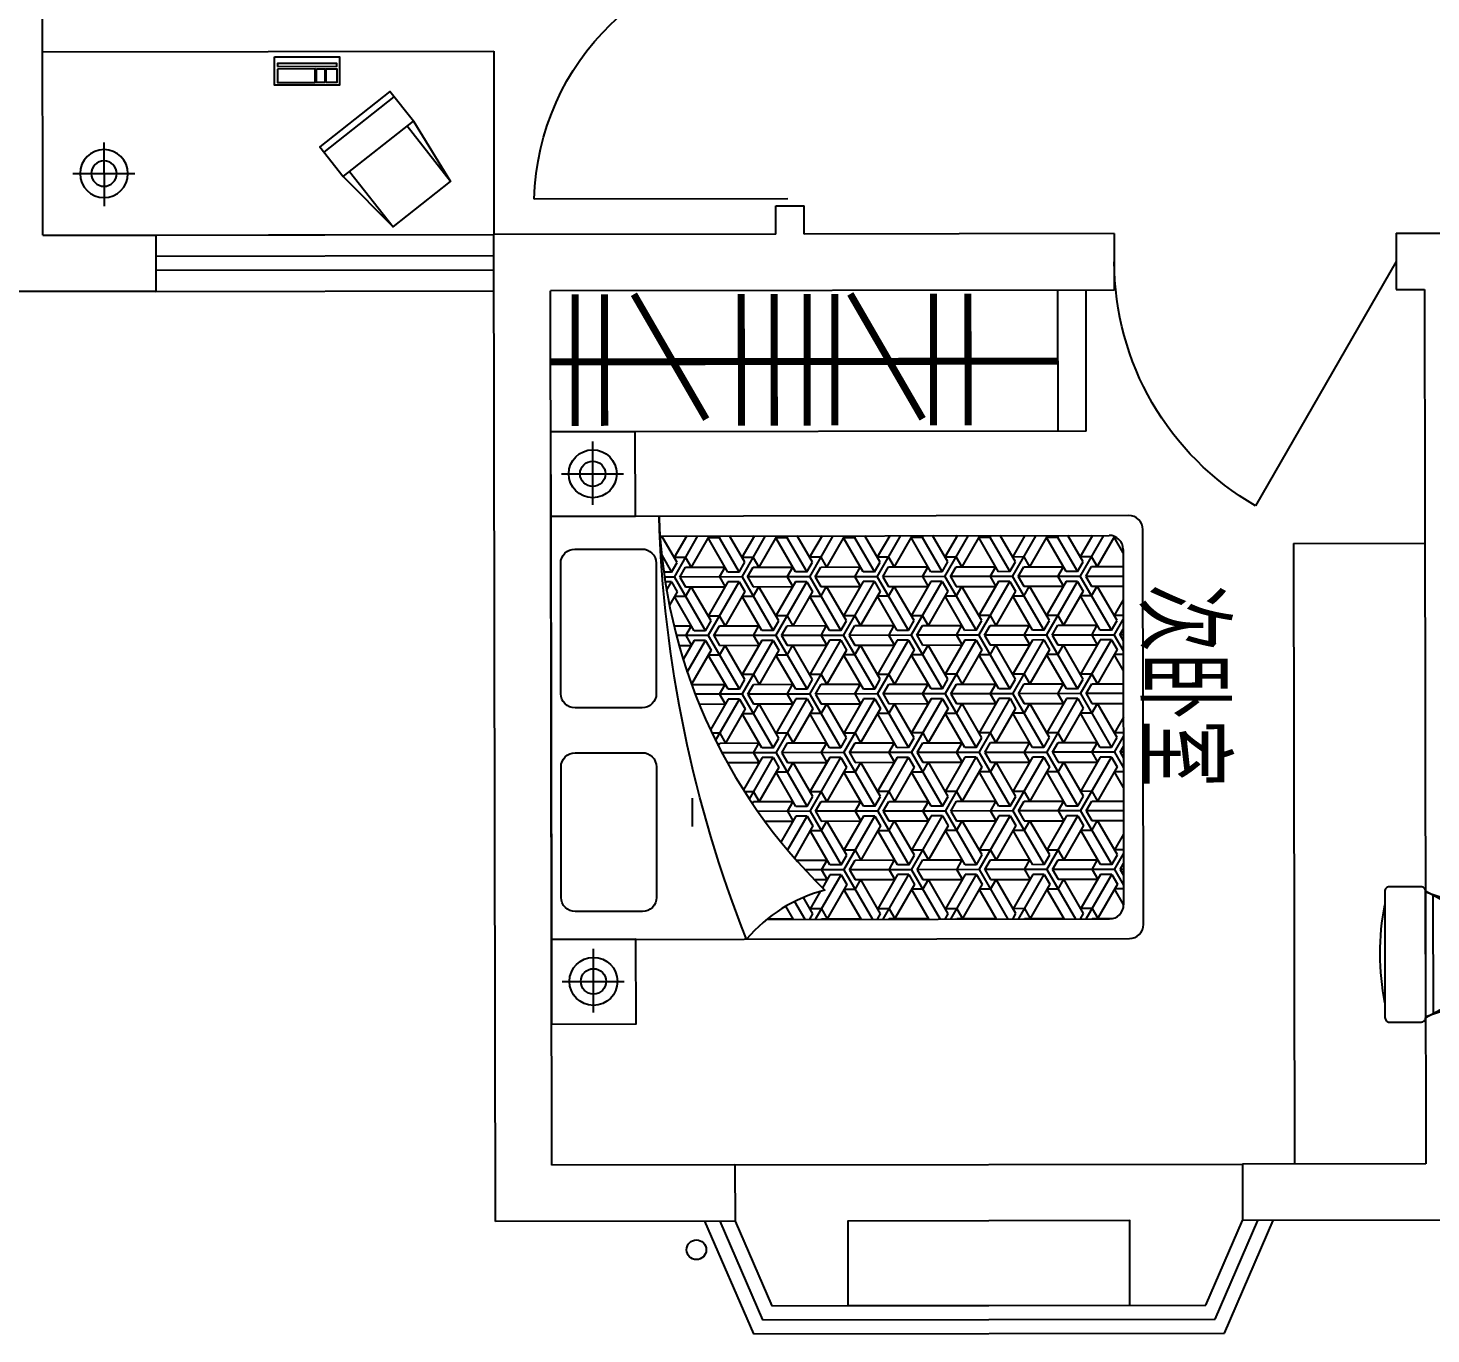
# Model space of a CAD drawing. Header units: millimetres. Extents: x 950 to 32641, y 607 to 32298.
# Drawn here: x 23048 to 28024, y 10088 to 14718 of the extents above; entities that cross this region are included whole.
import ezdxf
from ezdxf.enums import TextEntityAlignment as Align

# ---------------------------------------------------------------- set-up
doc = ezdxf.new("R2010")
doc.units = ezdxf.units.MM
for name, color, linetype in [('4', 7, 'Continuous'), ('B', 33, 'Continuous'), ('DIM', 3, 'Continuous'), ('FURN', 1, 'Continuous'), ('PD', 40, 'Continuous'), ('PJ', 8, 'Continuous'), ('PUB_WINDW', 7, 'Continuous'), ('WALL', 255, 'Continuous'), ('WENZI', 41, 'Continuous'), ('WINDOW', 2, 'Continuous')]:
    doc.layers.add(name, color=color, linetype=linetype)
doc.styles.add('_HZTXT0', font='txt.shx', dxfattribs={"width": 0.7, "bigfont": 'hztxt.shx'})
doc.styles.add('SIMPLEX', font='SIMPLEX.SHX')

# ---------------------------------------------------------------- blocks, each defined once
blk = doc.blocks.new('D1')
at = {"layer": 'FURN'}
for p, q in [((387.5, 1430), (1980, 1430)), ((448, 1336.4), (394, 1430)), ((482, 1430), (438, 1353.7)), ((438, 1284.5), (522, 1430)), ((562, 1430), (498, 1319.1)), ((628, 1301.8), (558, 1423)), ((598, 1423), (558, 1423)), ((594, 1430), (668, 1301.8)), ((598, 1423), (602, 1430)), ((688, 1336.4), (634, 1430)), ((722, 1430), (678, 1353.7)), ((678, 1284.5), (762, 1430)), ((802, 1430), (738, 1319.1)), ((868, 1301.8), (798, 1423)), ((838, 1423), (798, 1423)), ((834, 1430), (908, 1301.8)), ((838, 1423), (842, 1430)), ((928, 1336.4), (874, 1430)), ((962, 1430), (918, 1353.7)), ((918, 1284.5), (1002, 1430)), ((1042, 1430), (978, 1319.1)), ((1108, 1301.8), (1038, 1423)), ((1078, 1423), (1038, 1423)), ((1074, 1430), (1148, 1301.8)), ((1078, 1423), (1082, 1430)), ((1168, 1336.4), (1114, 1430)), ((1202, 1430), (1158, 1353.7)), ((1158, 1284.5), (1242, 1430)), ((1282, 1430), (1218, 1319.1)), ((1348, 1301.8), (1278, 1423)), ((1318, 1423), (1278, 1423)), ((1314, 1430), (1388, 1301.8)), ((1318, 1423), (1322, 1430)), ((1408, 1336.4), (1354, 1430)), ((1442, 1430), (1398, 1353.7)), ((1398, 1284.5), (1482, 1430)), ((1522, 1430), (1458, 1319.1)), ((1588, 1301.8), (1518, 1423)), ((1558, 1423), (1518, 1423)), ((1554, 1430), (1628, 1301.8)), ((1558, 1423), (1562, 1430)), ((1648, 1336.4), (1594, 1430)), ((1682, 1430), (1638, 1353.7)), ((1638, 1284.5), (1722, 1430)), ((1762, 1430), (1698, 1319.1)), ((1828, 1301.8), (1758, 1423)), ((1798, 1423), (1758, 1423)), ((1794, 1430), (1868, 1301.8)), ((1798, 1423), (1802, 1430)), ((1888, 1336.4), (1834, 1430)), ((1922, 1430), (1878, 1353.7)), ((1878, 1284.5), (1962, 1430)), ((1999.7, 1426), (1938, 1319.1)), ((2030, 1367.6), (1998, 1423)), ((2005.5, 1423), (1998, 1423)), ((393.4, 1361.7), (428, 1301.8)), ((478, 1353.7), (438, 1353.7)), ((478, 1353.7), (498, 1319.1)), ((718, 1353.7), (678, 1353.7)), ((718, 1353.7), (738, 1319.1)), ((958, 1353.7), (918, 1353.7)), ((958, 1353.7), (978, 1319.1)), ((1198, 1353.7), (1158, 1353.7)), ((1198, 1353.7), (1218, 1319.1)), ((1438, 1353.7), (1398, 1353.7)), ((1438, 1353.7), (1458, 1319.1)), ((1678, 1353.7), (1638, 1353.7)), ((1678, 1353.7), (1698, 1319.1)), ((1918, 1353.7), (1878, 1353.7)), ((1918, 1353.7), (1938, 1319.1)), ((2030, 1380), (2030, 120)), ((428, 1301.8), (400.6, 1301.8)), ((428, 1301.8), (448, 1336.4)), ((458, 1284.5), (478, 1319.1)), ((478, 1319.1), (618, 1319.1)), ((598, 1284.5), (618, 1319.1)), ((668, 1301.8), (628, 1301.8)), ((668, 1301.8), (688, 1336.4)), ((698, 1284.5), (718, 1319.1)), ((718, 1319.1), (858, 1319.1)), ((838, 1284.5), (858, 1319.1)), ((908, 1301.8), (868, 1301.8)), ((908, 1301.8), (928, 1336.4)), ((938, 1284.5), (958, 1319.1)), ((958, 1319.1), (1098, 1319.1)), ((1078, 1284.5), (1098, 1319.1)), ((1148, 1301.8), (1108, 1301.8)), ((1148, 1301.8), (1168, 1336.4)), ((1178, 1284.5), (1198, 1319.1)), ((1198, 1319.1), (1338, 1319.1)), ((1318, 1284.5), (1338, 1319.1)), ((1388, 1301.8), (1348, 1301.8)), ((1388, 1301.8), (1408, 1336.4)), ((1418, 1284.5), (1438, 1319.1)), ((1438, 1319.1), (1578, 1319.1)), ((1558, 1284.5), (1578, 1319.1)), ((1628, 1301.8), (1588, 1301.8)), ((1628, 1301.8), (1648, 1336.4)), ((1658, 1284.5), (1678, 1319.1)), ((1678, 1319.1), (1818, 1319.1)), ((1798, 1284.5), (1818, 1319.1)), ((1868, 1301.8), (1828, 1301.8)), ((1868, 1301.8), (1888, 1336.4)), ((1898, 1284.5), (1918, 1319.1)), ((1918, 1319.1), (2030, 1319.1)), ((438, 1284.5), (403, 1284.5)), ((428, 1267.1), (405.6, 1267.1)), ((410.5, 1236.9), (428, 1267.1)), ((428, 1267.1), (448, 1232.5)), ((438, 1284.5), (548, 1093.9)), ((458, 1284.5), (478, 1249.8)), ((678, 1284.5), (458, 1284.5)), ((478, 1249.8), (618, 1249.8)), ((478, 1215.2), (498, 1249.8)), ((568, 1128.6), (498, 1249.8)), ((628, 1267.1), (558, 1145.9)), ((558, 1076.6), (668, 1267.1)), ((598, 1284.5), (618, 1249.8)), ((668, 1267.1), (628, 1267.1)), ((668, 1267.1), (688, 1232.5)), ((678, 1284.5), (788, 1093.9)), ((698, 1284.5), (718, 1249.8)), ((918, 1284.5), (698, 1284.5)), ((718, 1249.8), (858, 1249.8)), ((718, 1215.2), (738, 1249.8)), ((808, 1128.6), (738, 1249.8)), ((868, 1267.1), (798, 1145.9)), ((798, 1076.6), (908, 1267.1)), ((838, 1284.5), (858, 1249.8)), ((908, 1267.1), (868, 1267.1)), ((908, 1267.1), (928, 1232.5)), ((918, 1284.5), (1028, 1093.9)), ((938, 1284.5), (958, 1249.8)), ((1158, 1284.5), (938, 1284.5)), ((958, 1249.8), (1098, 1249.8)), ((958, 1215.2), (978, 1249.8)), ((1048, 1128.6), (978, 1249.8)), ((1108, 1267.1), (1038, 1145.9)), ((1038, 1076.6), (1148, 1267.1)), ((1078, 1284.5), (1098, 1249.8)), ((1148, 1267.1), (1108, 1267.1)), ((1148, 1267.1), (1168, 1232.5)), ((1158, 1284.5), (1268, 1093.9)), ((1178, 1284.5), (1198, 1249.8)), ((1398, 1284.5), (1178, 1284.5)), ((1198, 1249.8), (1338, 1249.8)), ((1198, 1215.2), (1218, 1249.8)), ((1288, 1128.6), (1218, 1249.8)), ((1348, 1267.1), (1278, 1145.9)), ((1278, 1076.6), (1388, 1267.1)), ((1318, 1284.5), (1338, 1249.8)), ((1388, 1267.1), (1348, 1267.1)), ((1388, 1267.1), (1408, 1232.5)), ((1398, 1284.5), (1508, 1093.9)), ((1418, 1284.5), (1438, 1249.8)), ((1638, 1284.5), (1418, 1284.5)), ((1438, 1249.8), (1578, 1249.8)), ((1438, 1215.2), (1458, 1249.8)), ((1528, 1128.6), (1458, 1249.8)), ((1588, 1267.1), (1518, 1145.9)), ((1518, 1076.6), (1628, 1267.1)), ((1558, 1284.5), (1578, 1249.8)), ((1628, 1267.1), (1588, 1267.1)), ((1628, 1267.1), (1648, 1232.5)), ((1638, 1284.5), (1748, 1093.9)), ((1658, 1284.5), (1678, 1249.8)), ((1878, 1284.5), (1658, 1284.5)), ((1678, 1249.8), (1818, 1249.8)), ((1678, 1215.2), (1698, 1249.8)), ((1768, 1128.6), (1698, 1249.8)), ((1828, 1267.1), (1758, 1145.9)), ((1758, 1076.6), (1868, 1267.1)), ((1798, 1284.5), (1818, 1249.8)), ((1868, 1267.1), (1828, 1267.1)), ((1868, 1267.1), (1888, 1232.5)), ((1878, 1284.5), (1988, 1093.9)), ((1898, 1284.5), (1918, 1249.8)), ((2030, 1284.5), (1898, 1284.5)), ((1918, 1249.8), (2030, 1249.8)), ((1918, 1215.2), (1938, 1249.8)), ((2008, 1128.6), (1938, 1249.8)), ((448, 1232.5), (420.2, 1184.4)), ((508, 1093.9), (438, 1215.2)), ((478, 1215.2), (438, 1215.2)), ((688, 1232.5), (618, 1111.3)), ((748, 1093.9), (678, 1215.2)), ((718, 1215.2), (678, 1215.2)), ((928, 1232.5), (858, 1111.3)), ((988, 1093.9), (918, 1215.2)), ((958, 1215.2), (918, 1215.2)), ((1168, 1232.5), (1098, 1111.3)), ((1228, 1093.9), (1158, 1215.2)), ((1198, 1215.2), (1158, 1215.2)), ((1408, 1232.5), (1338, 1111.3)), ((1468, 1093.9), (1398, 1215.2)), ((1438, 1215.2), (1398, 1215.2)), ((1648, 1232.5), (1578, 1111.3)), ((1708, 1093.9), (1638, 1215.2)), ((1678, 1215.2), (1638, 1215.2)), ((1888, 1232.5), (1818, 1111.3)), ((1948, 1093.9), (1878, 1215.2)), ((1918, 1215.2), (1878, 1215.2)), ((2030, 1201.3), (1998, 1145.9)), ((598, 1145.9), (558, 1145.9)), ((598, 1145.9), (618, 1111.3)), ((838, 1145.9), (798, 1145.9)), ((838, 1145.9), (858, 1111.3)), ((1078, 1145.9), (1038, 1145.9)), ((1078, 1145.9), (1098, 1111.3)), ((1318, 1145.9), (1278, 1145.9)), ((1318, 1145.9), (1338, 1111.3)), ((1558, 1145.9), (1518, 1145.9)), ((1558, 1145.9), (1578, 1111.3)), ((1798, 1145.9), (1758, 1145.9)), ((1798, 1145.9), (1818, 1111.3)), ((2030, 1145.9), (1998, 1145.9)), ((436.3, 1111.3), (498, 1111.3)), ((478, 1076.6), (498, 1111.3)), ((548, 1093.9), (568, 1128.6)), ((578, 1076.6), (598, 1111.3)), ((598, 1111.3), (738, 1111.3)), ((718, 1076.6), (738, 1111.3)), ((788, 1093.9), (808, 1128.6)), ((818, 1076.6), (838, 1111.3)), ((838, 1111.3), (978, 1111.3)), ((958, 1076.6), (978, 1111.3)), ((1028, 1093.9), (1048, 1128.6)), ((1058, 1076.6), (1078, 1111.3)), ((1078, 1111.3), (1218, 1111.3)), ((1198, 1076.6), (1218, 1111.3)), ((1268, 1093.9), (1288, 1128.6)), ((1298, 1076.6), (1318, 1111.3)), ((1318, 1111.3), (1458, 1111.3)), ((1438, 1076.6), (1458, 1111.3)), ((1508, 1093.9), (1528, 1128.6)), ((1538, 1076.6), (1558, 1111.3)), ((1558, 1111.3), (1698, 1111.3)), ((1678, 1076.6), (1698, 1111.3)), ((1748, 1093.9), (1768, 1128.6)), ((1778, 1076.6), (1798, 1111.3)), ((1798, 1111.3), (1938, 1111.3)), ((1918, 1076.6), (1938, 1111.3)), ((1988, 1093.9), (2008, 1128.6)), ((1998, 1076.6), (2030, 1132)), ((2018, 1076.6), (2030, 1097.4)), ((558, 1076.6), (444.9, 1076.6)), ((508, 1059.3), (469, 991.8)), ((478, 1076.6), (498, 1042)), ((483.3, 947.3), (548, 1059.3)), ((548, 1093.9), (508, 1093.9)), ((548, 1059.3), (508, 1059.3)), ((548, 1059.3), (568, 1024.7)), ((558, 1076.6), (668, 886.1)), ((578, 1076.6), (598, 1042)), ((798, 1076.6), (578, 1076.6)), ((748, 1059.3), (678, 938.1)), ((678, 868.8), (788, 1059.3)), ((718, 1076.6), (738, 1042)), ((788, 1093.9), (748, 1093.9)), ((788, 1059.3), (748, 1059.3)), ((788, 1059.3), (808, 1024.7)), ((798, 1076.6), (908, 886.1)), ((818, 1076.6), (838, 1042)), ((1038, 1076.6), (818, 1076.6)), ((988, 1059.3), (918, 938.1)), ((918, 868.8), (1028, 1059.3)), ((958, 1076.6), (978, 1042)), ((1028, 1093.9), (988, 1093.9)), ((1028, 1059.3), (988, 1059.3)), ((1028, 1059.3), (1048, 1024.7)), ((1038, 1076.6), (1148, 886.1)), ((1058, 1076.6), (1078, 1042)), ((1278, 1076.6), (1058, 1076.6)), ((1228, 1059.3), (1158, 938.1)), ((1158, 868.8), (1268, 1059.3)), ((1198, 1076.6), (1218, 1042)), ((1268, 1093.9), (1228, 1093.9)), ((1268, 1059.3), (1228, 1059.3)), ((1268, 1059.3), (1288, 1024.7)), ((1278, 1076.6), (1388, 886.1)), ((1298, 1076.6), (1318, 1042)), ((1518, 1076.6), (1298, 1076.6)), ((1468, 1059.3), (1398, 938.1)), ((1398, 868.8), (1508, 1059.3)), ((1438, 1076.6), (1458, 1042)), ((1508, 1093.9), (1468, 1093.9)), ((1508, 1059.3), (1468, 1059.3)), ((1508, 1059.3), (1528, 1024.7)), ((1518, 1076.6), (1628, 886.1)), ((1538, 1076.6), (1558, 1042)), ((1758, 1076.6), (1538, 1076.6)), ((1708, 1059.3), (1638, 938.1)), ((1638, 868.8), (1748, 1059.3)), ((1678, 1076.6), (1698, 1042)), ((1748, 1093.9), (1708, 1093.9)), ((1748, 1059.3), (1708, 1059.3)), ((1748, 1059.3), (1768, 1024.7)), ((1758, 1076.6), (1868, 886.1)), ((1778, 1076.6), (1798, 1042)), ((1998, 1076.6), (1778, 1076.6)), ((1948, 1059.3), (1878, 938.1)), ((1878, 868.8), (1988, 1059.3)), ((1918, 1076.6), (1938, 1042)), ((1988, 1093.9), (1948, 1093.9)), ((1988, 1059.3), (1948, 1059.3)), ((1988, 1059.3), (2008, 1024.7)), ((1998, 1076.6), (2030, 1021.2)), ((2018, 1076.6), (2030, 1055.8)), ((2030, 1076.6), (2018, 1076.6)), ((454.3, 1042), (498, 1042)), ((568, 1024.7), (498.4, 904.1)), ((628, 886.1), (558, 1007.3)), ((598, 1007.3), (558, 1007.3)), ((598, 1042), (738, 1042)), ((598, 1007.3), (618, 1042)), ((688, 920.7), (618, 1042)), ((808, 1024.7), (738, 903.4)), ((868, 886.1), (798, 1007.3)), ((838, 1007.3), (798, 1007.3)), ((838, 1042), (978, 1042)), ((838, 1007.3), (858, 1042)), ((928, 920.7), (858, 1042)), ((1048, 1024.7), (978, 903.4)), ((1108, 886.1), (1038, 1007.3)), ((1078, 1007.3), (1038, 1007.3)), ((1078, 1042), (1218, 1042)), ((1078, 1007.3), (1098, 1042)), ((1168, 920.7), (1098, 1042)), ((1288, 1024.7), (1218, 903.4)), ((1348, 886.1), (1278, 1007.3)), ((1318, 1007.3), (1278, 1007.3)), ((1318, 1042), (1458, 1042)), ((1318, 1007.3), (1338, 1042)), ((1408, 920.7), (1338, 1042)), ((1528, 1024.7), (1458, 903.4)), ((1588, 886.1), (1518, 1007.3)), ((1558, 1007.3), (1518, 1007.3)), ((1558, 1042), (1698, 1042)), ((1558, 1007.3), (1578, 1042)), ((1648, 920.7), (1578, 1042)), ((1768, 1024.7), (1698, 903.4)), ((1828, 886.1), (1758, 1007.3)), ((1798, 1007.3), (1758, 1007.3)), ((1798, 1042), (1938, 1042)), ((1798, 1007.3), (1818, 1042)), ((1888, 920.7), (1818, 1042)), ((2008, 1024.7), (1938, 903.4)), ((2030, 951.9), (1998, 1007.3)), ((2030, 1007.3), (1998, 1007.3)), ((498.6, 903.4), (618, 903.4)), ((598, 868.8), (618, 903.4)), ((668, 886.1), (688, 920.7)), ((718, 938.1), (678, 938.1)), ((698, 868.8), (718, 903.4)), ((718, 938.1), (738, 903.4)), ((718, 903.4), (858, 903.4)), ((838, 868.8), (858, 903.4)), ((908, 886.1), (928, 920.7)), ((958, 938.1), (918, 938.1)), ((938, 868.8), (958, 903.4)), ((958, 938.1), (978, 903.4)), ((958, 903.4), (1098, 903.4)), ((1078, 868.8), (1098, 903.4)), ((1148, 886.1), (1168, 920.7)), ((1198, 938.1), (1158, 938.1)), ((1178, 868.8), (1198, 903.4)), ((1198, 938.1), (1218, 903.4)), ((1198, 903.4), (1338, 903.4)), ((1318, 868.8), (1338, 903.4)), ((1388, 886.1), (1408, 920.7)), ((1438, 938.1), (1398, 938.1)), ((1418, 868.8), (1438, 903.4)), ((1438, 938.1), (1458, 903.4)), ((1438, 903.4), (1578, 903.4)), ((1558, 868.8), (1578, 903.4)), ((1628, 886.1), (1648, 920.7)), ((1678, 938.1), (1638, 938.1)), ((1658, 868.8), (1678, 903.4)), ((1678, 938.1), (1698, 903.4)), ((1678, 903.4), (1818, 903.4)), ((1798, 868.8), (1818, 903.4)), ((1868, 886.1), (1888, 920.7)), ((1918, 938.1), (1878, 938.1)), ((1898, 868.8), (1918, 903.4)), ((1918, 938.1), (1938, 903.4)), ((1918, 903.4), (2030, 903.4)), ((678, 868.8), (511.5, 868.8)), ((628, 851.5), (565.2, 742.6)), ((583.3, 704.8), (668, 851.5)), ((598, 868.8), (618, 834.1)), ((668, 886.1), (628, 886.1)), ((668, 851.5), (628, 851.5)), ((668, 851.5), (688, 816.8)), ((678, 868.8), (788, 678.2)), ((698, 868.8), (718, 834.1)), ((918, 868.8), (698, 868.8)), ((868, 851.5), (798, 730.2)), ((798, 660.9), (908, 851.5)), ((838, 868.8), (858, 834.1)), ((908, 886.1), (868, 886.1)), ((908, 851.5), (868, 851.5)), ((908, 851.5), (928, 816.8)), ((918, 868.8), (1028, 678.2)), ((938, 868.8), (958, 834.1)), ((1158, 868.8), (938, 868.8)), ((1108, 851.5), (1038, 730.2)), ((1038, 660.9), (1148, 851.5)), ((1078, 868.8), (1098, 834.1)), ((1148, 886.1), (1108, 886.1)), ((1148, 851.5), (1108, 851.5)), ((1148, 851.5), (1168, 816.8)), ((1158, 868.8), (1268, 678.2)), ((1178, 868.8), (1198, 834.1)), ((1398, 868.8), (1178, 868.8)), ((1348, 851.5), (1278, 730.2)), ((1278, 660.9), (1388, 851.5)), ((1318, 868.8), (1338, 834.1)), ((1388, 886.1), (1348, 886.1)), ((1388, 851.5), (1348, 851.5)), ((1388, 851.5), (1408, 816.8)), ((1398, 868.8), (1508, 678.2)), ((1418, 868.8), (1438, 834.1)), ((1638, 868.8), (1418, 868.8)), ((1588, 851.5), (1518, 730.2)), ((1518, 660.9), (1628, 851.5)), ((1558, 868.8), (1578, 834.1)), ((1628, 886.1), (1588, 886.1)), ((1628, 851.5), (1588, 851.5)), ((1628, 851.5), (1648, 816.8)), ((1638, 868.8), (1748, 678.2)), ((1658, 868.8), (1678, 834.1)), ((1878, 868.8), (1658, 868.8)), ((1828, 851.5), (1758, 730.2)), ((1758, 660.9), (1868, 851.5)), ((1798, 868.8), (1818, 834.1)), ((1868, 886.1), (1828, 886.1)), ((1868, 851.5), (1828, 851.5)), ((1868, 851.5), (1888, 816.8)), ((1878, 868.8), (1988, 678.2)), ((1898, 868.8), (1918, 834.1)), ((2030, 868.8), (1898, 868.8)), ((525.2, 834.1), (618, 834.1)), ((688, 816.8), (618, 695.6)), ((748, 678.2), (678, 799.5)), ((718, 799.5), (678, 799.5)), ((718, 834.1), (858, 834.1)), ((718, 799.5), (738, 834.1)), ((808, 712.9), (738, 834.1)), ((928, 816.8), (858, 695.6)), ((988, 678.2), (918, 799.5)), ((958, 799.5), (918, 799.5)), ((958, 834.1), (1098, 834.1)), ((958, 799.5), (978, 834.1)), ((1048, 712.9), (978, 834.1)), ((1168, 816.8), (1098, 695.6)), ((1228, 678.2), (1158, 799.5)), ((1198, 799.5), (1158, 799.5)), ((1198, 834.1), (1338, 834.1)), ((1198, 799.5), (1218, 834.1)), ((1288, 712.9), (1218, 834.1)), ((1408, 816.8), (1338, 695.6)), ((1468, 678.2), (1398, 799.5)), ((1438, 799.5), (1398, 799.5)), ((1438, 834.1), (1578, 834.1)), ((1438, 799.5), (1458, 834.1)), ((1528, 712.9), (1458, 834.1)), ((1648, 816.8), (1578, 695.6)), ((1708, 678.2), (1638, 799.5)), ((1678, 799.5), (1638, 799.5)), ((1678, 834.1), (1818, 834.1)), ((1678, 799.5), (1698, 834.1)), ((1768, 712.9), (1698, 834.1)), ((1888, 816.8), (1818, 695.6)), ((1948, 678.2), (1878, 799.5)), ((1918, 799.5), (1878, 799.5)), ((1918, 834.1), (2030, 834.1)), ((1918, 799.5), (1938, 834.1)), ((2008, 712.9), (1938, 834.1)), ((2030, 785.6), (1998, 730.2)), ((598, 730.2), (571, 730.2)), ((598, 730.2), (618, 695.6)), ((788, 678.2), (808, 712.9)), ((838, 730.2), (798, 730.2)), ((838, 730.2), (858, 695.6)), ((1028, 678.2), (1048, 712.9)), ((1078, 730.2), (1038, 730.2)), ((1078, 730.2), (1098, 695.6)), ((1268, 678.2), (1288, 712.9)), ((1318, 730.2), (1278, 730.2)), ((1318, 730.2), (1338, 695.6)), ((1508, 678.2), (1528, 712.9)), ((1558, 730.2), (1518, 730.2)), ((1558, 730.2), (1578, 695.6)), ((1748, 678.2), (1768, 712.9)), ((1798, 730.2), (1758, 730.2)), ((1798, 730.2), (1818, 695.6)), ((1988, 678.2), (2008, 712.9)), ((2030, 730.2), (1998, 730.2)), ((1998, 660.9), (2030, 716.4)), ((592.6, 686.2), (598, 695.6)), ((598, 695.6), (738, 695.6)), ((798, 660.9), (605.7, 660.9)), ((718, 660.9), (738, 695.6)), ((718, 660.9), (738, 626.3)), ((788, 678.2), (748, 678.2)), ((798, 660.9), (908, 470.4)), ((818, 660.9), (838, 695.6)), ((818, 660.9), (838, 626.3)), ((1038, 660.9), (818, 660.9)), ((838, 695.6), (978, 695.6)), ((958, 660.9), (978, 695.6)), ((958, 660.9), (978, 626.3)), ((1028, 678.2), (988, 678.2)), ((1038, 660.9), (1148, 470.4)), ((1058, 660.9), (1078, 695.6)), ((1058, 660.9), (1078, 626.3)), ((1278, 660.9), (1058, 660.9)), ((1078, 695.6), (1218, 695.6)), ((1198, 660.9), (1218, 695.6)), ((1198, 660.9), (1218, 626.3)), ((1268, 678.2), (1228, 678.2)), ((1278, 660.9), (1388, 470.4)), ((1298, 660.9), (1318, 695.6)), ((1298, 660.9), (1318, 626.3)), ((1518, 660.9), (1298, 660.9)), ((1318, 695.6), (1458, 695.6)), ((1438, 660.9), (1458, 695.6)), ((1438, 660.9), (1458, 626.3)), ((1508, 678.2), (1468, 678.2)), ((1518, 660.9), (1628, 470.4)), ((1538, 660.9), (1558, 695.6)), ((1538, 660.9), (1558, 626.3)), ((1758, 660.9), (1538, 660.9)), ((1558, 695.6), (1698, 695.6)), ((1678, 660.9), (1698, 695.6)), ((1678, 660.9), (1698, 626.3)), ((1748, 678.2), (1708, 678.2)), ((1758, 660.9), (1868, 470.4)), ((1778, 660.9), (1798, 695.6)), ((1778, 660.9), (1798, 626.3)), ((1998, 660.9), (1778, 660.9)), ((1798, 695.6), (1938, 695.6)), ((1918, 660.9), (1938, 695.6)), ((1918, 660.9), (1938, 626.3)), ((1988, 678.2), (1948, 678.2)), ((1998, 660.9), (2030, 605.5)), ((2018, 660.9), (2030, 681.7)), ((2018, 660.9), (2030, 640.1)), ((2030, 660.9), (2018, 660.9)), ((624.4, 626.3), (738, 626.3)), ((748, 643.6), (681.9, 529.1)), ((703, 496.4), (788, 643.6)), ((808, 609), (738, 487.7)), ((788, 643.6), (748, 643.6)), ((788, 643.6), (808, 609)), ((838, 626.3), (978, 626.3)), ((838, 591.6), (858, 626.3)), ((928, 505), (858, 626.3)), ((988, 643.6), (918, 522.4)), ((918, 453.1), (1028, 643.6)), ((1048, 609), (978, 487.7)), ((1028, 643.6), (988, 643.6)), ((1028, 643.6), (1048, 609)), ((1078, 626.3), (1218, 626.3)), ((1078, 591.6), (1098, 626.3)), ((1168, 505), (1098, 626.3)), ((1228, 643.6), (1158, 522.4)), ((1158, 453.1), (1268, 643.6)), ((1288, 609), (1218, 487.7)), ((1268, 643.6), (1228, 643.6)), ((1268, 643.6), (1288, 609)), ((1318, 626.3), (1458, 626.3)), ((1318, 591.6), (1338, 626.3)), ((1408, 505), (1338, 626.3)), ((1468, 643.6), (1398, 522.4)), ((1398, 453.1), (1508, 643.6)), ((1528, 609), (1458, 487.7)), ((1508, 643.6), (1468, 643.6)), ((1508, 643.6), (1528, 609)), ((1558, 626.3), (1698, 626.3)), ((1558, 591.6), (1578, 626.3)), ((1648, 505), (1578, 626.3)), ((1708, 643.6), (1638, 522.4)), ((1638, 453.1), (1748, 643.6)), ((1768, 609), (1698, 487.7)), ((1748, 643.6), (1708, 643.6)), ((1748, 643.6), (1768, 609)), ((1798, 626.3), (1938, 626.3)), ((1798, 591.6), (1818, 626.3)), ((1888, 505), (1818, 626.3)), ((1948, 643.6), (1878, 522.4)), ((1878, 453.1), (1988, 643.6)), ((2008, 609), (1938, 487.7)), ((1988, 643.6), (1948, 643.6)), ((1988, 643.6), (2008, 609)), ((868, 470.4), (798, 591.6)), ((838, 591.6), (798, 591.6)), ((1108, 470.4), (1038, 591.6)), ((1078, 591.6), (1038, 591.6)), ((1348, 470.4), (1278, 591.6)), ((1318, 591.6), (1278, 591.6)), ((1588, 470.4), (1518, 591.6)), ((1558, 591.6), (1518, 591.6)), ((1828, 470.4), (1758, 591.6)), ((1798, 591.6), (1758, 591.6)), ((2030, 536.2), (1998, 591.6)), ((2030, 591.6), (1998, 591.6)), ((718, 522.4), (686.1, 522.4)), ((718, 522.4), (738, 487.7)), ((908, 470.4), (928, 505)), ((958, 522.4), (918, 522.4)), ((958, 522.4), (978, 487.7)), ((1148, 470.4), (1168, 505)), ((1198, 522.4), (1158, 522.4)), ((1198, 522.4), (1218, 487.7)), ((1388, 470.4), (1408, 505)), ((1438, 522.4), (1398, 522.4)), ((1438, 522.4), (1458, 487.7)), ((1628, 470.4), (1648, 505)), ((1678, 522.4), (1638, 522.4)), ((1678, 522.4), (1698, 487.7)), ((1868, 470.4), (1888, 505)), ((1918, 522.4), (1878, 522.4)), ((1918, 522.4), (1938, 487.7)), ((713.7, 480.3), (718, 487.7)), ((718, 487.7), (858, 487.7)), ((918, 453.1), (732.4, 453.1)), ((838, 453.1), (858, 487.7)), ((838, 453.1), (858, 418.4)), ((908, 470.4), (868, 470.4)), ((918, 453.1), (1028, 262.6)), ((938, 453.1), (958, 487.7)), ((938, 453.1), (958, 418.4)), ((1158, 453.1), (938, 453.1)), ((958, 487.7), (1098, 487.7)), ((1078, 453.1), (1098, 487.7)), ((1078, 453.1), (1098, 418.4)), ((1148, 470.4), (1108, 470.4)), ((1158, 453.1), (1268, 262.6)), ((1178, 453.1), (1198, 487.7)), ((1178, 453.1), (1198, 418.4)), ((1398, 453.1), (1178, 453.1)), ((1198, 487.7), (1338, 487.7)), ((1318, 453.1), (1338, 487.7)), ((1318, 453.1), (1338, 418.4)), ((1388, 470.4), (1348, 470.4)), ((1398, 453.1), (1508, 262.6)), ((1418, 453.1), (1438, 487.7)), ((1418, 453.1), (1438, 418.4)), ((1638, 453.1), (1418, 453.1)), ((1438, 487.7), (1578, 487.7)), ((1558, 453.1), (1578, 487.7)), ((1558, 453.1), (1578, 418.4)), ((1628, 470.4), (1588, 470.4)), ((1638, 453.1), (1748, 262.6)), ((1658, 453.1), (1678, 487.7)), ((1658, 453.1), (1678, 418.4)), ((1878, 453.1), (1658, 453.1)), ((1678, 487.7), (1818, 487.7)), ((1798, 453.1), (1818, 487.7)), ((1798, 453.1), (1818, 418.4)), ((1868, 470.4), (1828, 470.4)), ((1878, 453.1), (1988, 262.6)), ((1898, 453.1), (1918, 487.7)), ((1898, 453.1), (1918, 418.4)), ((2030, 453.1), (1898, 453.1)), ((1918, 487.7), (2030, 487.7)), ((757.2, 418.4), (858, 418.4)), ((868, 435.8), (814.8, 343.7)), ((838.4, 315.2), (908, 435.8)), ((928, 401.1), (862.3, 287.3)), ((908, 435.8), (868, 435.8)), ((908, 435.8), (928, 401.1)), ((958, 418.4), (1098, 418.4)), ((958, 383.8), (978, 418.4)), ((1048, 297.2), (978, 418.4)), ((1108, 435.8), (1038, 314.5)), ((1038, 245.2), (1148, 435.8)), ((1168, 401.1), (1098, 279.9)), ((1148, 435.8), (1108, 435.8)), ((1148, 435.8), (1168, 401.1)), ((1198, 418.4), (1338, 418.4)), ((1198, 383.8), (1218, 418.4)), ((1288, 297.2), (1218, 418.4)), ((1348, 435.8), (1278, 314.5)), ((1278, 245.2), (1388, 435.8)), ((1408, 401.1), (1338, 279.9)), ((1388, 435.8), (1348, 435.8)), ((1388, 435.8), (1408, 401.1)), ((1438, 418.4), (1578, 418.4)), ((1438, 383.8), (1458, 418.4)), ((1528, 297.2), (1458, 418.4)), ((1588, 435.8), (1518, 314.5)), ((1518, 245.2), (1628, 435.8)), ((1648, 401.1), (1578, 279.9)), ((1628, 435.8), (1588, 435.8)), ((1628, 435.8), (1648, 401.1)), ((1678, 418.4), (1818, 418.4)), ((1678, 383.8), (1698, 418.4)), ((1768, 297.2), (1698, 418.4)), ((1828, 435.8), (1758, 314.5)), ((1758, 245.2), (1868, 435.8)), ((1888, 401.1), (1818, 279.9)), ((1868, 435.8), (1828, 435.8)), ((1868, 435.8), (1888, 401.1)), ((1918, 418.4), (2030, 418.4)), ((1918, 383.8), (1938, 418.4)), ((2008, 297.2), (1938, 418.4)), ((988, 262.6), (918, 383.8)), ((958, 383.8), (918, 383.8)), ((1228, 262.6), (1158, 383.8)), ((1198, 383.8), (1158, 383.8)), ((1468, 262.6), (1398, 383.8)), ((1438, 383.8), (1398, 383.8)), ((1708, 262.6), (1638, 383.8)), ((1678, 383.8), (1638, 383.8)), ((1948, 262.6), (1878, 383.8)), ((1918, 383.8), (1878, 383.8)), ((2030, 369.9), (1998, 314.5)), ((1078, 314.5), (1038, 314.5)), ((1078, 314.5), (1098, 279.9)), ((1318, 314.5), (1278, 314.5)), ((1318, 314.5), (1338, 279.9)), ((1558, 314.5), (1518, 314.5)), ((1558, 314.5), (1578, 279.9)), ((1798, 314.5), (1758, 314.5)), ((1798, 314.5), (1818, 279.9)), ((2030, 314.5), (1998, 314.5)), ((1998, 245.2), (2030, 300.7)), ((868.8, 279.9), (978, 279.9)), ((958, 245.2), (978, 279.9)), ((1028, 262.6), (988, 262.6)), ((1028, 262.6), (1048, 297.2)), ((1058, 245.2), (1078, 279.9)), ((1078, 279.9), (1218, 279.9)), ((1198, 245.2), (1218, 279.9)), ((1268, 262.6), (1228, 262.6)), ((1268, 262.6), (1288, 297.2)), ((1298, 245.2), (1318, 279.9)), ((1318, 279.9), (1458, 279.9)), ((1438, 245.2), (1458, 279.9)), ((1508, 262.6), (1468, 262.6)), ((1508, 262.6), (1528, 297.2)), ((1538, 245.2), (1558, 279.9)), ((1558, 279.9), (1698, 279.9)), ((1678, 245.2), (1698, 279.9)), ((1748, 262.6), (1708, 262.6)), ((1748, 262.6), (1768, 297.2)), ((1778, 245.2), (1798, 279.9)), ((1798, 279.9), (1938, 279.9)), ((1918, 245.2), (1938, 279.9)), ((1988, 262.6), (1948, 262.6)), ((1988, 262.6), (2008, 297.2)), ((2018, 245.2), (2030, 266)), ((1038, 245.2), (900.2, 245.2)), ((933.2, 210.6), (978, 210.6)), ((936.8, 70), (1028, 227.9)), ((958, 245.2), (978, 210.6)), ((988, 227.9), (961.6, 182.1)), ((1028, 227.9), (988, 227.9)), ((1028, 227.9), (1048, 193.3)), ((1038, 245.2), (1139.2, 70)), ((1058, 245.2), (1078, 210.6)), ((1278, 245.2), (1058, 245.2)), ((1078, 210.6), (1218, 210.6)), ((1078, 176), (1098, 210.6)), ((1168, 89.3), (1098, 210.6)), ((1228, 227.9), (1158, 106.7)), ((1176.8, 70), (1268, 227.9)), ((1198, 245.2), (1218, 210.6)), ((1268, 227.9), (1228, 227.9)), ((1268, 227.9), (1288, 193.3)), ((1278, 245.2), (1379.2, 70)), ((1298, 245.2), (1318, 210.6)), ((1518, 245.2), (1298, 245.2)), ((1318, 210.6), (1458, 210.6)), ((1318, 176), (1338, 210.6)), ((1408, 89.3), (1338, 210.6)), ((1468, 227.9), (1398, 106.7)), ((1416.8, 70), (1508, 227.9)), ((1438, 245.2), (1458, 210.6)), ((1508, 227.9), (1468, 227.9)), ((1508, 227.9), (1528, 193.3)), ((1518, 245.2), (1619.2, 70)), ((1538, 245.2), (1558, 210.6)), ((1758, 245.2), (1538, 245.2)), ((1558, 210.6), (1698, 210.6)), ((1558, 176), (1578, 210.6)), ((1648, 89.3), (1578, 210.6)), ((1708, 227.9), (1638, 106.7)), ((1656.8, 70), (1748, 227.9)), ((1678, 245.2), (1698, 210.6)), ((1748, 227.9), (1708, 227.9)), ((1748, 227.9), (1768, 193.3)), ((1758, 245.2), (1859.2, 70)), ((1778, 245.2), (1798, 210.6)), ((1998, 245.2), (1778, 245.2)), ((1798, 210.6), (1938, 210.6)), ((1798, 176), (1818, 210.6)), ((1888, 89.3), (1818, 210.6)), ((1948, 227.9), (1878, 106.7)), ((1896.8, 70), (1988, 227.9)), ((1918, 245.2), (1938, 210.6)), ((1988, 227.9), (1948, 227.9)), ((1988, 227.9), (2008, 193.3)), ((1998, 245.2), (2030, 189.8)), ((2018, 245.2), (2030, 224.4)), ((2030, 245.2), (2018, 245.2)), ((953.9, 168.9), (918, 106.7)), ((1048, 193.3), (978, 72)), ((1099.2, 70), (1038, 176)), ((1078, 176), (1038, 176)), ((1288, 193.3), (1218, 72)), ((1339.2, 70), (1278, 176)), ((1318, 176), (1278, 176)), ((1528, 193.3), (1458, 72)), ((1579.2, 70), (1518, 176)), ((1558, 176), (1518, 176)), ((1768, 193.3), (1698, 72)), ((1819.2, 70), (1758, 176)), ((1798, 176), (1758, 176)), ((2008, 193.3), (1938, 72)), ((2030, 120.5), (1998, 176)), ((2030, 176), (1998, 176)), ((859.2, 70), (832.3, 116.5)), ((862.8, 133), (899.2, 70)), ((928, 89.3), (894.4, 147.6)), ((958, 106.7), (918, 106.7)), ((958, 106.7), (978, 72)), ((1198, 106.7), (1158, 106.7)), ((1198, 106.7), (1218, 72)), ((1438, 106.7), (1398, 106.7)), ((1438, 106.7), (1458, 72)), ((1678, 106.7), (1638, 106.7)), ((1678, 106.7), (1698, 72)), ((1918, 106.7), (1878, 106.7)), ((1918, 106.7), (1938, 72)), ((764.5, 70), (1980, 70)), ((767, 72), (858, 72)), ((856.8, 70), (858, 72)), ((916.8, 70), (928, 89.3)), ((956.8, 70), (958, 72)), ((958, 72), (1098, 72)), ((1096.8, 70), (1098, 72)), ((1156.8, 70), (1168, 89.3)), ((1196.8, 70), (1198, 72)), ((1198, 72), (1338, 72)), ((1336.8, 70), (1338, 72)), ((1396.8, 70), (1408, 89.3)), ((1436.8, 70), (1438, 72)), ((1438, 72), (1578, 72)), ((1576.8, 70), (1578, 72)), ((1636.8, 70), (1648, 89.3)), ((1676.8, 70), (1678, 72)), ((1678, 72), (1818, 72)), ((1816.8, 70), (1818, 72)), ((1876.8, 70), (1888, 89.3)), ((1916.8, 70), (1918, 72)), ((1918, 72), (1994.1, 72))]:
    blk.add_line(p, q, dxfattribs=at)
for points in [[(2050, 1500), (0, 1500), (0, 0), (2050, 0, 0.414214), (2100, 50), (2100, 1450, 0.414214)], [(691.9, 0, -0.086598), (384, 1500, 0.194414), (970.4, 173.5, 0.151994)], [(323.3, 1384, -0.414214), (373.3, 1334), (373.3, 871, -0.414214), (323.3, 821), (85, 821, -0.414214), (35, 871), (35, 1334, -0.414214), (85, 1384)], [(85, 98.6, -0.414214), (35, 148.6), (35, 611.6, -0.414214), (85, 661.6), (323.3, 661.6, -0.414214), (373.3, 611.6), (373.3, 148.6, -0.414214), (323.3, 98.6)]]:
    blk.add_lwpolyline(points, format="xyb", close=True, dxfattribs=at)
for centre, start, end in [((1980, 1380), 0, 90), ((1980, 120), 270, 0)]:
    blk.add_arc(centre, 50, start, end, dxfattribs=at)
blk = doc.blocks.new('LAP')
at = {"layer": 'FURN'}
for p, q in [((149, 41), (149, 266)), ((38, 151), (258, 151))]:
    blk.add_line(p, q, dxfattribs=at)
blk.add_lwpolyline([(0, 300), (0, 0), (300, 0), (300, 300)], close=True, dxfattribs=at)
for radius in [85, 45]:
    blk.add_circle((149, 151), radius, dxfattribs=at)
blk = doc.blocks.new('MONITOR')
at = {"color": 1}
for p, q in [((-165, 140), (-135, 400)), ((165, 140), (135, 400)), ((-165, 25), (165, 25))]:
    blk.add_line(p, q, dxfattribs=at)
blk.add_lwpolyline([(-135, 140), (-135, 400), (135, 400), (135, 140)])
blk.add_lwpolyline([(-165, 140), (165, 140), (165, 0), (-165, 0)], close=True)
blk = doc.blocks.new('KEYBOARD')
blk.add_lwpolyline([(-240, 210), (240, 210), (240, 0), (-240, 0)], close=True)
at = {"color": 1}
for points in [[(-220, 140), (220, 140), (220, 160), (-220, 160)], [(-220, 120), (-220, 20), (60, 20), (60, 120)], [(70, 120), (130, 120), (130, 20), (70, 20)], [(140, 20), (140, 120), (220, 120), (220, 20)]]:
    blk.add_lwpolyline(points, close=True, dxfattribs=at)
blk = doc.blocks.new('_DBLK')
blk.add_line((-0.5, 0), (0, -0.866))
blk.add_arc((-0.5, 0), 1, 300, 0)
at = {"style": 'SIMPLEX', "flags": 9}
blk.add_attdef('A', text='', height=1, dxfattribs=at).set_placement((0, 1.5), align=Align.MIDDLE)
blk = doc.blocks.new('M_A2ZXL')
blk.add_line((-0.4717, 0), (-0.4717, -0.9996))
blk.add_arc((-0.5, 0), 1, 271.6231, 0)
blk = doc.blocks.new('LAP1')
at = {"layer": 'FURN'}
for p, q in [((0, -110), (0, 115)), ((-111, 0), (109, 0))]:
    blk.add_line(p, q, dxfattribs=at)
for radius in [85, 45]:
    blk.add_circle((0, 0), radius, dxfattribs=at)
blk = doc.blocks.new('TV')
blk.add_line((-251.4, 109.2), (276.7, 109.2))
for points in [[(-267.4, 74.7), (-171, 250.8, -0.320259), (-152.1, 264.3), (177.4, 264.3, -0.320259), (196.3, 250.8), (292.6, 74.7)], [(-263.2, 74.7), (-192.5, 280.4, -0.325839), (-173.5, 294.3), (198.8, 294.3, -0.325839), (217.8, 280.4), (288.5, 74.7)]]:
    blk.add_lwpolyline(points, format="xyb")
blk.add_lwpolyline([(312.6, 54.7), (312.6, -85.7, -0.414214), (292.6, -105.7), (-267.4, -105.7, -0.414214), (-287.4, -85.7), (-287.4, 54.7, -0.414214), (-267.4, 74.7), (292.6, 74.7, -0.414214)], format="xyb", close=True)
blk.add_arc((15.1, 1018.9), 1145.5, 259.0435, 280.9565)
blk = doc.blocks.new('A$C30363566')
at = {"layer": '4'}
blk.add_lwpolyline([(22100, 24973.4), (22100, 25973.4), (21800, 25973.4), (21800, 24973.4)], close=True, dxfattribs=at)
at = {"layer": 'B'}
for p, q in [((19000, 25823.4), (18500, 25823.4)), ((19000, 25823.4), (19000, 23923.4)), ((19000, 25723.4), (18500, 25723.4)), ((20300, 24423.4), (20400, 24423.4))]:
    blk.add_line(p, q, dxfattribs=at)
at = {"layer": 'B', "const_width": 25}
for points in [[(18751.9, 23923.4), (18751.9, 25723.4)], [(18979, 25404.2), (18512.6, 25404.2)], [(18979, 25281.9), (18512.6, 25281.9)], [(18512.6, 24987.1), (18955.7, 25242.9)], [(18979, 24931.8), (18512.6, 24931.8)], [(18979, 24833.6), (18512.6, 24833.6)], [(18979, 24716.9), (18512.6, 24716.9)], [(18979, 24600.2), (18512.6, 24600.2)], [(18512.6, 24219.4), (18955.7, 24475.3)], [(18979, 24115), (18512.6, 24115)], [(18979, 24010.6), (18512.6, 24010.6)]]:
    blk.add_lwpolyline(points, dxfattribs=at)
at = {"layer": 'DIM'}
blk.add_circle((21901.2, 24436.2), 35, dxfattribs=at)
at = {"layer": 'FURN'}
for p, q in [((19399.9, 26558.1), (19399.9, 27023.4)), ((19399.9, 26558.1), (21600, 26558.1)), ((17650, 22123.4), (17650, 23723.4)), ((17650, 23723.4), (18300, 23723.4)), ((18300, 22123.4), (18300, 23723.4))]:
    blk.add_line(p, q, dxfattribs=at)
at = {"layer": 'PJ'}
for p, q in [((21600, 24573.4), (21600, 26373.4)), ((18300, 22523.4), (18300, 23723.4)), ((18375, 22523.4), (18375, 23723.4)), ((18425, 22523.4), (18425, 23723.4)), ((18500, 22523.4), (18500, 23723.4))]:
    blk.add_line(p, q, dxfattribs=at)
at = {"layer": 'WALL'}
for p, q in [((21800, 27723.4), (21800, 26373.4)), ((18300, 27023.4), (18300, 27223.4)), ((18300, 26923.4), (18300, 27023.4)), ((18500, 27023.4), (21600, 27023.4)), ((18500, 27023.4), (18500, 27023.4)), ((18500, 26923.4), (18500, 27023.4)), ((21600, 27023.4), (21600, 26373.4)), ((18300, 26923.4), (18500, 26923.4)), ((21600, 26373.4), (21800, 26373.4)), ((18300, 25923.4), (18300, 24823.4)), ((18300, 25923.4), (18500, 25923.4)), ((18500, 25923.4), (18500, 23923.4)), ((18300, 24823.4), (18200, 24823.4)), ((18200, 24723.4), (18200, 24823.4)), ((18300, 24723.4), (18200, 24723.4)), ((18300, 24723.4), (18300, 23723.4)), ((21600, 24573.4), (21800, 24573.4)), ((21600, 24573.4), (21600, 23923.4)), ((21800, 24573.4), (21800, 23723.4)), ((21600, 23923.4), (18500, 23923.4)), ((21800, 23723.4), (18300, 23723.4)), ((18300, 22123.4), (18300, 22523.4)), ((18300, 22523.4), (18500, 22523.4)), ((18500, 22523.4), (18500, 21923.4)), ((18300, 22123.4), (15500, 22123.4))]:
    blk.add_line(p, q, dxfattribs=at)
at = {"layer": 'WINDOW'}
for p, q in [((22200, 26309.1), (21800, 26482.4)), ((22150, 26276.2), (21800, 26427.9)), ((22100, 26243.4), (21800, 26373.4)), ((22150, 24670.6), (22150, 26276.2)), ((22200, 24637.7), (22200, 26309.1)), ((22100, 24703.4), (22100, 26243.4)), ((21800, 24573.4), (22100, 24703.4)), ((21800, 24518.9), (22150, 24670.6)), ((21800, 24464.4), (22200, 24637.7))]:
    blk.add_line(p, q, dxfattribs=at)
at = {"layer": 'FURN'}
for name, p, xscale, yscale, zscale, rotation in [('TV', (20867.6, 26964.4), -0.8, 0.8, 0.8, 4.556355293061642e-12), ('MONITOR', (17890.2, 23230.7), -0.96, 0.96, 0.96, 308.1363080983061)]:
    blk.add_blockref(name, p, dxfattribs=dict(at, xscale=xscale, yscale=yscale, zscale=zscale, rotation=rotation))
at = {"layer": 'FURN', "extrusion": (0, 0, -1), "xscale": -1, "zscale": -1, "rotation": 270.0000000000065}
for name, p in [('D1', (-20800, 23923.4)), ('LAP', (-19300, 23923.4)), ('LAP', (-21100, 23923.4))]:
    blk.add_blockref(name, p, dxfattribs=at)
at = {"layer": 'FURN', "extrusion": (0, 0, -1), "xscale": -0.48, "yscale": 0.48, "zscale": -0.48, "rotation": 269.9999999870669}
blk.add_blockref('KEYBOARD', (-17769.7, 23061.4), dxfattribs=at)
at = {"layer": 'FURN', "xscale": -1, "rotation": 270.0000000129332}
blk.add_blockref('LAP1', (18082, 22340.4), dxfattribs=at)
at = {"layer": 'WINDOW'}
for name, p, xscale, yscale, zscale, rotation in [('_DBLK', (18400, 26423.4), 1000, -1000, 1000, 270.0000000000065), ('M_A2ZXL', (17750, 24766.1), -900, 900, 900, 6.394884621840902e-12)]:
    blk.add_blockref(name, p, dxfattribs=dict(at, xscale=xscale, yscale=yscale, zscale=zscale, rotation=rotation))
at = {"layer": 'WENZI', "style": '_HZTXT0', "width": 0.8}
blk.add_text('次卧室', height=300, dxfattribs=at).set_placement((19543.5, 26012.1))
blk = doc.blocks.new('1T4F57')
at = {"layer": 'PD', "rotation": 270.084029135063}
blk.add_blockref('A$C30363566', (-5579.8, 5855.4), dxfattribs=at)

msp = doc.modelspace()

# ---------------------------------------------------------------- block references
at = {"layer": 'PUB_WINDW'}
msp.add_blockref('1T4F57', (6529.8, 26396.1), dxfattribs=at)

doc.saveas('drawing.dxf')
